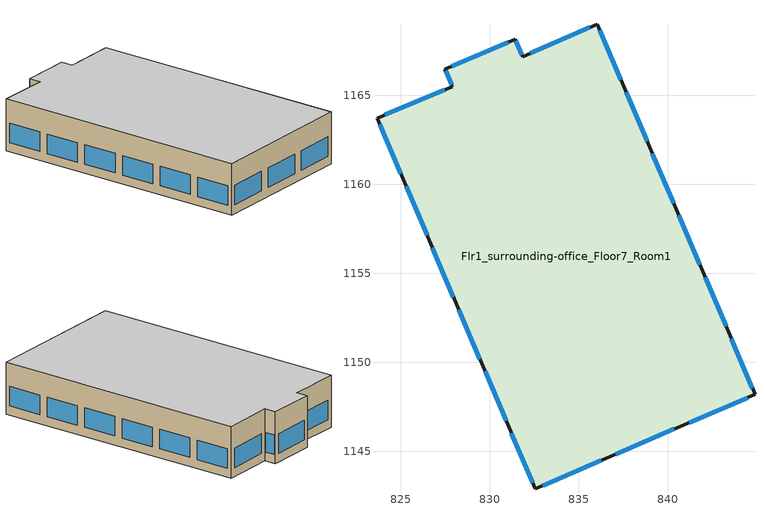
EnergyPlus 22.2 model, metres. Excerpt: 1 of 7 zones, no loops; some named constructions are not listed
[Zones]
Flr1_surrounding-office_Floor7_Room1
 floor adiabatic (Generic Interior Floor): 836.04,1169 844.91,1148.2 832.55,1142.89 823.66,1163.73 827.9,1165.5 827.48,1166.47 831.42,1168.16 831.85,1167.18 z70.53
 wall outside (Typical Insulated Steel Framed Exterior Wall-R19): 823.66,1163.73 832.55,1142.89 844.91,1148.2 836.04,1169 831.85,1167.18 831.42,1168.16 827.48,1166.47 827.9,1165.5 823.66,1163.73 z70.53:75.06
 window (U 0.36 SHGC 0.38 Simple Glazing Window): 823.81,1163.38 824.99,1160.61 / 825.29,1159.91 826.48,1157.13 / 826.77,1156.44 827.96,1153.66 / 828.25,1152.96 829.44,1150.19 / 829.74,1149.49 830.92,1146.71 / 831.22,1146.02 832.4,1143.24 / 832.96,1143.07 836.26,1144.48 / 837.08,1144.84 840.37,1146.25 / 841.2,1146.61 844.49,1148.02 / 844.76,1148.55 843.58,1151.32 / 843.28,1152.01 842.1,1154.79 / 841.8,1155.48 840.62,1158.25 / 840.33,1158.95 839.14,1161.72 / 838.85,1162.42 837.67,1165.19 / 837.37,1165.88 836.19,1168.66 / 835.62,1168.82 832.27,1167.37 / 831.8,1167.28 831.47,1168.07 / 831.03,1167.99 827.87,1166.64 / 827.52,1166.37 827.86,1165.59 / 827.47,1165.32 824.09,1163.91 z71.33:73.03
 ceiling adiabatic (Generic Interior Ceiling): 827.48,1166.47 827.9,1165.5 823.66,1163.73 832.55,1142.89 844.91,1148.2 836.04,1169 831.85,1167.18 831.42,1168.16 z75.06
[AirflowNetwork:MultiZone:Surface] WindowDoor Opening Factor or Crack Factor=1; Ventilation Control Mode=ZoneLevel; Minimum Venting Open Factor=0; Indoor and Outdoor Temperature Difference Lower Limit For Maximum Venting Open Factor=0; Indoor and Outdoor Temperature Difference Upper Limit for Minimum Venting Open Factor=100; Indoor and Outdoor Enthalpy Difference Lower Limit For Maximum Venting Open Factor=0; Indoor and Outdoor Enthalpy Difference Upper Limit for Minimum Venting Open Factor=300000
Name | Leakage Component
Flr1_surrounding-office_Floor7_Room1..Face1_Glz0 | Airflow Network Simple Opening 121
Flr1_surrounding-office_Floor7_Room1..Face1 | Airflow Network Crack 49
Flr1_surrounding-office_Floor7_Room1..Face1_Glz1 | Airflow Network Simple Opening 122
Flr1_surrounding-office_Floor7_Room1..Face2 | Airflow Network Crack 50
Flr1_surrounding-office_Floor7_Room1..Face4 | Airflow Network Crack 52
Flr1_surrounding-office_Floor7_Room1..Face5 | Airflow Network Crack 53
Flr1_surrounding-office_Floor7_Room1..Face6 | Airflow Network Crack 54
Flr1_surrounding-office_Floor7_Room1..Face7 | Airflow Network Crack 55
Flr1_surrounding-office_Floor7_Room1..Face1_Glz4 | Airflow Network Simple Opening 125
Flr1_surrounding-office_Floor7_Room1..Face2_Glz0 | Airflow Network Simple Opening 127
Flr1_surrounding-office_Floor7_Room1..Face2_Glz1 | Airflow Network Simple Opening 128
Flr1_surrounding-office_Floor7_Room1..Face2_Glz2 | Airflow Network Simple Opening 129
Flr1_surrounding-office_Floor7_Room1..Face3_Glz1 | Airflow Network Simple Opening 131
Flr1_surrounding-office_Floor7_Room1..Face3_Glz2 | Airflow Network Simple Opening 132
Flr1_surrounding-office_Floor7_Room1..Face3_Glz3 | Airflow Network Simple Opening 133
Flr1_surrounding-office_Floor7_Room1..Face3_Glz5 | Airflow Network Simple Opening 135
Flr1_surrounding-office_Floor7_Room1..Face4_Glz0 | Airflow Network Simple Opening 136
Flr1_surrounding-office_Floor7_Room1..Face5_Glz0 | Airflow Network Simple Opening 137
Flr1_surrounding-office_Floor7_Room1..Face6_Glz0 | Airflow Network Simple Opening 138
Flr1_surrounding-office_Floor7_Room1..Face8_Glz0 | Airflow Network Simple Opening 140
[AIRFLOWNETWORK:MULTIZONE:COMPONENT:DETAILEDOPENING] Air Mass Flow Coefficient When Opening is Closed=0.00014; Air Mass Flow Exponent When Opening is Closed=0.65; Type of Rectangular Large Vertical Opening LVO=NonPivoted; Extra Crack Length or Height of Pivoting Axis=0; Number of Sets of Opening Factor Data=2; Opening Factor 1=0; Discharge Coefficient for Opening Factor 1=0.65; Width Factor for Opening Factor 1=0; Height Factor for Opening Factor 1=0; Start Height Factor for Opening Factor 1=0; Opening Factor 2=1; Discharge Coefficient for Opening Factor 2=0.65; Width Factor for Opening Factor 2=1e-08; Height Factor for Opening Factor 2=1; Start Height Factor for Opening Factor 2=0; Opening Factor 3=0; Discharge Coefficient for Opening Factor 3=0; Width Factor for Opening Factor 3=0; Height Factor for Opening Factor 3=0; Start Height Factor for Opening Factor 3=0; Opening Factor 4=0; Discharge Coefficient for Opening Factor 4=0; Width Factor for Opening Factor 4=0; Height Factor for Opening Factor 4=0; Start Height Factor for Opening Factor 4=0
Flr1_surrounding-office_Floor7_Room1..Face1_Glz0; Flr1_surrounding-office_Floor7_Room1..Face1_Glz1; Flr1_surrounding-office_Floor7_Room1..Face1_Glz2; Flr1_surrounding-office_Floor7_Room1..Face1_Glz3; Flr1_surrounding-office_Floor7_Room1..Face1_Glz4; Flr1_surrounding-office_Floor7_Room1..Face1_Glz5; Flr1_surrounding-office_Floor7_Room1..Face2_Glz0; Flr1_surrounding-office_Floor7_Room1..Face2_Glz1; Flr1_surrounding-office_Floor7_Room1..Face2_Glz2; Flr1_surrounding-office_Floor7_Room1..Face3_Glz0; Flr1_surrounding-office_Floor7_Room1..Face3_Glz1; Flr1_surrounding-office_Floor7_Room1..Face3_Glz2; Flr1_surrounding-office_Floor7_Room1..Face3_Glz3; Flr1_surrounding-office_Floor7_Room1..Face3_Glz4; Flr1_surrounding-office_Floor7_Room1..Face3_Glz5; Flr1_surrounding-office_Floor7_Room1..Face4_Glz0; Flr1_surrounding-office_Floor7_Room1..Face5_Glz0; Flr1_surrounding-office_Floor7_Room1..Face6_Glz0; Flr1_surrounding-office_Floor7_Room1..Face7_Glz0; Flr1_surrounding-office_Floor7_Room1..Face8_Glz0
[AIRFLOWNETWORK:MULTIZONE:EXTERNALNODE] External Node Height=6.5; Symmetric Wind Pressure Coefficient Curve=No; Wind Angle Type=Absolute
Name | Wind Pressure Coefficient Curve
Flr1_surrounding-office_Floor7_Room1..Face1_Glz0 | Flr1_surrounding-office_Floor7_Room1..Face1_Glz0
Flr1_surrounding-office_Floor7_Room1..Face1_Glz1 | Flr1_surrounding-office_Floor7_Room1..Face1_Glz1
Flr1_surrounding-office_Floor7_Room1..Face1_Glz2 | Flr1_surrounding-office_Floor7_Room1..Face1_Glz2
Flr1_surrounding-office_Floor7_Room1..Face1_Glz3 | Flr1_surrounding-office_Floor7_Room1..Face1_Glz3
Flr1_surrounding-office_Floor7_Room1..Face1_Glz4 | Flr1_surrounding-office_Floor7_Room1..Face1_Glz4
Flr1_surrounding-office_Floor7_Room1..Face1_Glz5 | Flr1_surrounding-office_Floor7_Room1..Face1_Glz5
Flr1_surrounding-office_Floor7_Room1..Face2_Glz0 | Flr1_surrounding-office_Floor7_Room1..Face2_Glz0
Flr1_surrounding-office_Floor7_Room1..Face2_Glz1 | Flr1_surrounding-office_Floor7_Room1..Face2_Glz1
Flr1_surrounding-office_Floor7_Room1..Face2_Glz2 | Flr1_surrounding-office_Floor7_Room1..Face2_Glz2
Flr1_surrounding-office_Floor7_Room1..Face3_Glz0 | Flr1_surrounding-office_Floor7_Room1..Face3_Glz0
Flr1_surrounding-office_Floor7_Room1..Face3_Glz1 | Flr1_surrounding-office_Floor7_Room1..Face3_Glz1
Flr1_surrounding-office_Floor7_Room1..Face3_Glz2 | Flr1_surrounding-office_Floor7_Room1..Face3_Glz2
Flr1_surrounding-office_Floor7_Room1..Face3_Glz3 | Flr1_surrounding-office_Floor7_Room1..Face3_Glz3
Flr1_surrounding-office_Floor7_Room1..Face3_Glz4 | Flr1_surrounding-office_Floor7_Room1..Face3_Glz4
Flr1_surrounding-office_Floor7_Room1..Face3_Glz5 | Flr1_surrounding-office_Floor7_Room1..Face3_Glz5
Flr1_surrounding-office_Floor7_Room1..Face4_Glz0 | Flr1_surrounding-office_Floor7_Room1..Face4_Glz0
Flr1_surrounding-office_Floor7_Room1..Face5_Glz0 | Flr1_surrounding-office_Floor7_Room1..Face5_Glz0
Flr1_surrounding-office_Floor7_Room1..Face6_Glz0 | Flr1_surrounding-office_Floor7_Room1..Face6_Glz0
Flr1_surrounding-office_Floor7_Room1..Face7_Glz0 | Flr1_surrounding-office_Floor7_Room1..Face7_Glz0
Flr1_surrounding-office_Floor7_Room1..Face8_Glz0 | Flr1_surrounding-office_Floor7_Room1..Face8_Glz0
Flr1_surrounding-office_Floor7_Room1..Face1 | Flr1_surrounding-office_Floor7_Room1..Face1
Flr1_surrounding-office_Floor7_Room1..Face2 | Flr1_surrounding-office_Floor7_Room1..Face2
Flr1_surrounding-office_Floor7_Room1..Face3 | Flr1_surrounding-office_Floor7_Room1..Face3
Flr1_surrounding-office_Floor7_Room1..Face4 | Flr1_surrounding-office_Floor7_Room1..Face4
Flr1_surrounding-office_Floor7_Room1..Face5 | Flr1_surrounding-office_Floor7_Room1..Face5
Flr1_surrounding-office_Floor7_Room1..Face6 | Flr1_surrounding-office_Floor7_Room1..Face6
Flr1_surrounding-office_Floor7_Room1..Face7 | Flr1_surrounding-office_Floor7_Room1..Face7
Flr1_surrounding-office_Floor7_Room1..Face8 | Flr1_surrounding-office_Floor7_Room1..Face8
[AIRFLOWNETWORK:MULTIZONE:WINDPRESSURECOEFFICIENTVALUES] AirflowNetworkMultiZoneWindPressureCoefficientArray=Cp Data; Wind Pressure Coefficient Value 1=-2.32346; Wind Pressure Coefficient Value 2=-2.0364; Wind Pressure Coefficient Value 3=-1.22361; Wind Pressure Coefficient Value 4=-1.56058; Wind Pressure Coefficient Value 5=-2.18616; Wind Pressure Coefficient Value 6=-2.48131; Wind Pressure Coefficient Value 7=-2.31109; Wind Pressure Coefficient Value 8=-2.25785
Flr1_surrounding-office_Floor7_Room1..Face1_Glz0; Flr1_surrounding-office_Floor7_Room1..Face1_Glz1; Flr1_surrounding-office_Floor7_Room1..Face1_Glz2; Flr1_surrounding-office_Floor7_Room1..Face1_Glz3; Flr1_surrounding-office_Floor7_Room1..Face1_Glz4; Flr1_surrounding-office_Floor7_Room1..Face1_Glz5; Flr1_surrounding-office_Floor7_Room1..Face2_Glz0; Flr1_surrounding-office_Floor7_Room1..Face2_Glz1; Flr1_surrounding-office_Floor7_Room1..Face2_Glz2; Flr1_surrounding-office_Floor7_Room1..Face3_Glz0; Flr1_surrounding-office_Floor7_Room1..Face3_Glz1; Flr1_surrounding-office_Floor7_Room1..Face3_Glz2; Flr1_surrounding-office_Floor7_Room1..Face3_Glz3; Flr1_surrounding-office_Floor7_Room1..Face3_Glz4; Flr1_surrounding-office_Floor7_Room1..Face3_Glz5; Flr1_surrounding-office_Floor7_Room1..Face4_Glz0; Flr1_surrounding-office_Floor7_Room1..Face5_Glz0; Flr1_surrounding-office_Floor7_Room1..Face6_Glz0; Flr1_surrounding-office_Floor7_Room1..Face7_Glz0; Flr1_surrounding-office_Floor7_Room1..Face8_Glz0; Flr1_surrounding-office_Floor7_Room1..Face1; Flr1_surrounding-office_Floor7_Room1..Face2; Flr1_surrounding-office_Floor7_Room1..Face3; Flr1_surrounding-office_Floor7_Room1..Face4; Flr1_surrounding-office_Floor7_Room1..Face5; Flr1_surrounding-office_Floor7_Room1..Face6; Flr1_surrounding-office_Floor7_Room1..Face7; Flr1_surrounding-office_Floor7_Room1..Face8
